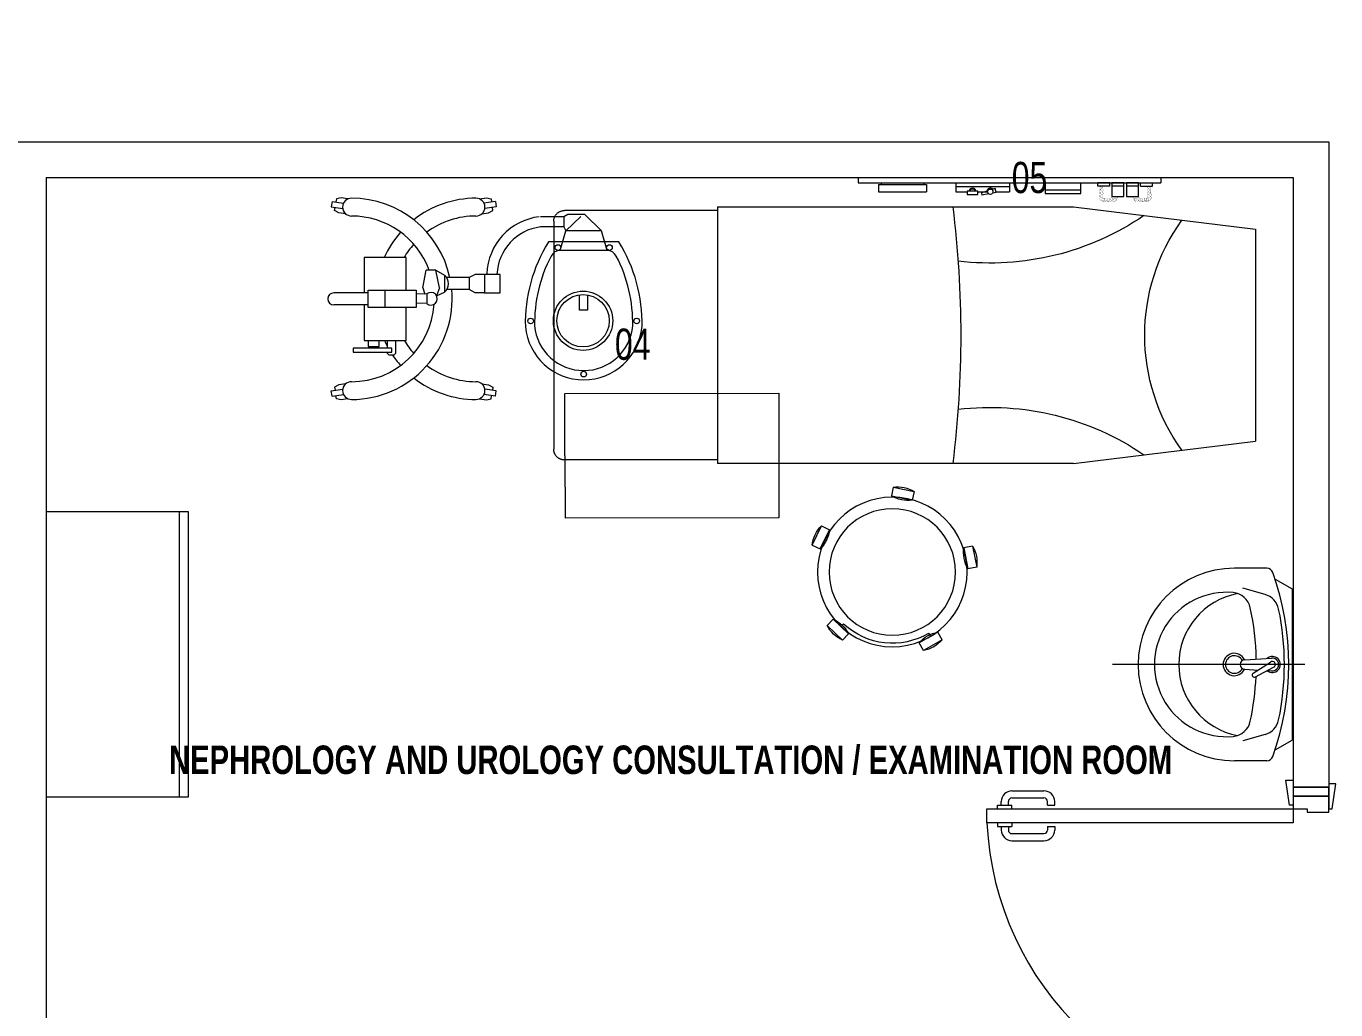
# Model space of a CAD drawing. Extents: x -234346 to 58427, y -132654 to -82394.
# Drawn here: x -42508 to -38832, y -108179 to -105418 of the extents above; entities that cross this region are included whole.
import ezdxf

# ---------------------------------------------------------------- set-up
doc = ezdxf.new("R2010")
doc.units = 0
doc.header["$LTSCALE"] = 8
doc.linetypes.add('HIDDEN', pattern=[9.525, 6.35, -3.175])
doc.layers.get('0').update_dxf_attribs({"color": 9, "lineweight": 5})
for name, color, linetype, lineweight in [('72_EGR_BASE_TEXT', 9, 'Continuous', 5), ('72_EGR_EQP_TAG', 9, 'Continuous', 5), ('LOADING', 9, 'Continuous', 5), ('SANIT', 9, 'Continuous', 5), ('Walls', 9, 'Continuous', 5), ('Wooden Joinery', 9, 'Continuous', 5)]:
    doc.layers.add(name, color=color, linetype=linetype, lineweight=lineweight)
doc.styles.add('X3G_ENTITY_257CFD', font='swisscl.ttf', dxfattribs={"height": 200})
doc.styles.add('X3G_ENTITY_9EC9', font='swisscl.ttf', dxfattribs={"height": 0.2})

# ---------------------------------------------------------------- blocks, each defined once
blk = doc.blocks.new('A$C72370EFE')
at = {"layer": 'Wooden Joinery'}
for p, q in [((-0.01, -0.03), (-0.01, -0.07)), ((0, -0.03), (-0.01, -0.03)), ((0.04, -0.03), (0.05, -0.03)), ((0.05, -0.03), (0.05, -0.07)), ((-0.05, -0.07), (-0.05, -0.16)), ((-0.03, -0.07), (-0.03, -0.16)), ((-0.01, -0.04), (-0.02, -0.04)), ((-0.01, -0.06), (-0.02, -0.06)), ((0, -0.07), (-0.01, -0.07)), ((0.04, -0.07), (0.05, -0.07)), ((0.05, -0.04), (0.06, -0.04)), ((0.05, -0.06), (0.06, -0.06)), ((0.07, -0.07), (0.07, -0.16)), ((0.09, -0.07), (0.09, -0.16)), ((-0.01, -0.17), (-0.02, -0.17)), ((-0.01, -0.17), (-0.01, -0.19)), ((0.05, -0.17), (0.06, -0.17)), ((0.05, -0.17), (0.05, -0.19)), ((-0.01, -0.19), (-0.02, -0.19)), ((0.05, -0.19), (0.06, -0.19))]:
    blk.add_line(p, q, dxfattribs=at)
for centre, radius, start, end in [((-0.02, -0.07), 0.03, 90, 180), ((-0.02, -0.07), 0.01, 90, 180), ((0.06, -0.07), 0.03, 0, 90), ((0.06, -0.07), 0.01, 0, 90), ((-0.02, -0.16), 0.03, 180, 270), ((-0.02, -0.16), 0.01, 180, 270), ((0.06, -0.16), 0.01, 270, 0), ((0.06, -0.16), 0.03, 270, 0)]:
    blk.add_arc(centre, radius, start, end, dxfattribs=at)
blk = doc.blocks.new('A$C5DAD61B4')
at = {"layer": 'Wooden Joinery'}
for points in [[(80, 959.1), (80, 969.1), (10, 979.1), (10, 959.1)], [(940, 959.1), (940, 969.1), (1010, 979.1), (1010, 959.1)], [(70, 859.1), (70, 849.1), (0, 839.1), (0, 859.1)], [(120, 859.1), (120, 0), (80, 0), (80, 859.1)], [(950, 859.1), (950, 849.1), (1020, 839.1), (1020, 859.1)]]:
    blk.add_lwpolyline(points, close=True, dxfattribs=at)
for points in [[(45, 859.1), (45, 959.1), (20, 959.1), (20, 859.1), (45, 859.1)], [(45, 859.1), (80, 859.1), (80, 899.1), (90, 899.1), (90, 959.1), (45, 959.1), (45, 859.1)], [(975, 859.1), (940, 859.1), (940, 899.1), (930, 899.1), (930, 959.1), (975, 959.1), (975, 859.1)], [(975, 859.1), (975, 959.1), (1000, 959.1), (1000, 859.1), (975, 859.1)]]:
    blk.add_lwpolyline(points, dxfattribs=at)
blk.add_arc((80, 859.1), 860, 272.666, 0, dxfattribs=at)
at = {"layer": 'Wooden Joinery', "xscale": 999.9999999998854, "yscale": 999.9999999998854, "zscale": 999.9999999998854, "rotation": 180}
blk.add_blockref('A$C72370EFE', (120, 0), dxfattribs=at)
blk = doc.blocks.new('ME19011A-P')
for p, q in [((-0.425, 0), (0.425, 0)), ((-0.425, 0), (-0.425, -0.015)), ((0.425, 0), (0.425, -0.015)), ((-0.425, -0.015), (0.425, -0.015)), ((-0.3675, -0.0198), (-0.2325, -0.0198)), ((-0.3675, -0.0198), (-0.3675, -0.0399)), ((-0.36, -0.015), (-0.36, -0.0198)), ((-0.24, -0.015), (-0.24, -0.0198)), ((-0.2325, -0.0198), (-0.2325, -0.0399)), ((-0.15, -0.015), (-0.15, -0.04)), ((-0.15, -0.025), (0, -0.025)), ((-0.0402, -0.0312), (-0.0496, -0.0337)), ((-0.0376, -0.0409), (-0.0402, -0.0312)), ((0, -0.015), (0, -0.04)), ((0.1, -0.015), (0.1, -0.045)), ((0.1, -0.035), (0.2, -0.035)), ((0.2, -0.045), (0.2, -0.015)), ((0.2818, -0.015), (0.2484, -0.015)), ((0.2484, -0.0243), (0.2484, -0.015)), ((0.2818, -0.0243), (0.2484, -0.0243)), ((0.2818, -0.0243), (0.2818, -0.015)), ((0.3211, -0.015), (0.2877, -0.015)), ((0.2877, -0.015), (0.2877, -0.0531)), ((0.3211, -0.0243), (0.2877, -0.0243)), ((0.3211, -0.0531), (0.3211, -0.015)), ((0.3623, -0.015), (0.3289, -0.015)), ((0.3289, -0.015), (0.3289, -0.0531)), ((0.3623, -0.0243), (0.3289, -0.0243)), ((0.3623, -0.0531), (0.3623, -0.015)), ((0.3682, -0.0243), (0.3682, -0.015)), ((0.3682, -0.015), (0.4016, -0.015)), ((0.3682, -0.0243), (0.4016, -0.0243)), ((0.4016, -0.0243), (0.4016, -0.015)), ((-0.3675, -0.0399), (-0.2325, -0.0399)), ((-0.15, -0.04), (-0.1187, -0.04)), ((-0.0887, -0.04), (-0.0637, -0.04)), ((-0.0606, -0.0371), (-0.0787, -0.0432)), ((-0.0787, -0.0432), (-0.077, -0.0497)), ((-0.0582, -0.046), (-0.077, -0.0497)), ((-0.047, -0.0434), (-0.0376, -0.0409)), ((-0.0379, -0.04), (0, -0.04)), ((0.1, -0.045), (0.2, -0.045)), ((0.2877, -0.0531), (0.3211, -0.0531)), ((0.3289, -0.0531), (0.3623, -0.0531))]:
    blk.add_line(p, q)
at = {"const_width": 0.000601}
for points in [[(0.3044, -0.0531, -0.184574), (0.2977, -0.0636, -1.44364), (0.2961, -0.0581, -0.837915), (0.2969, -0.0664, -0.30536), (0.2839, -0.062, -1.584726), (0.2894, -0.0609, -0.253153), (0.2827, -0.0684, -0.874198), (0.2775, -0.0585, -0.915253), (0.2791, -0.0658, -0.223821), (0.2683, -0.0644, -1.703343), (0.272, -0.0597, -0.588962), (0.2621, -0.068, -0.717795), (0.2625, -0.0581, -0.983104), (0.2645, -0.0644, -0.326362), (0.2534, -0.0609, -0.758716), (0.2609, -0.0514, -0.906186), (0.2593, -0.0565, -0.189488), (0.2526, -0.0522, -0.7948), (0.2613, -0.0423, -1.223996), (0.2574, -0.047, -0.072149), (0.2534, -0.0403, -0.645886), (0.2609, -0.0324, -1.366917), (0.2574, -0.0371, -0.078415), (0.2542, -0.0308, -0.723006), (0.2613, -0.0256, -1.105484), (0.2582, -0.0292, -0.221197), (0.2566, -0.0243, -0.221197)], [(0.3456, -0.0531, 0.184574), (0.3523, -0.0636, 1.44364), (0.3539, -0.0581, 0.837915), (0.3531, -0.0664, 0.30536), (0.3661, -0.062, 1.584726), (0.3606, -0.0609, 0.253153), (0.3673, -0.0684, 0.874198), (0.3725, -0.0585, 0.915253), (0.3709, -0.0658, 0.223821), (0.3817, -0.0644, 1.703343), (0.378, -0.0597, 0.588962), (0.3879, -0.068, 0.717795), (0.3875, -0.0581, 0.983104), (0.3855, -0.0644, 0.326362), (0.3966, -0.0609, 0.758716), (0.3891, -0.0514, 0.906186), (0.3907, -0.0565, 0.189488), (0.3974, -0.0522, 0.7948), (0.3887, -0.0423, 1.223996), (0.3926, -0.047, 0.072149), (0.3966, -0.0403, 0.645886), (0.3891, -0.0324, 1.366917), (0.3926, -0.0371, 0.078415), (0.3958, -0.0308, 0.723006), (0.3887, -0.0256, 1.105484), (0.3918, -0.0292, 0.221197), (0.3934, -0.0243, 0.221197)]]:
    blk.add_lwpolyline(points, format="xyb", dxfattribs=at)
blk.add_lwpolyline([(-0.1187, -0.0482), (-0.0887, -0.0482), (-0.0887, -0.0382), (-0.1187, -0.0382)], close=True)
blk.add_circle((-0.0537, -0.04), 0.0075)
for centre, radius, start, end in [((-0.1037, -0.04), 0.01, 10.4593, 169.5407), ((-0.1037, -0.04), 0.0075, 14.0075, 165.9925), ((-0.0537, -0.04), 0.01, 45, 180)]:
    blk.add_arc(centre, radius, start, end)
blk = doc.blocks.new('M.44.57.64')
at = {"layer": 'LOADING', "xscale": 1000.000000000002, "yscale": 1000.000000000002, "zscale": 1000.000000000002, "rotation": 225.9999036123427}
blk.add_blockref('ME19011A-P', (-80806.9, 16720.7), dxfattribs=at)
blk = doc.blocks.new('HF10037B-P')
at = {"layer": 'LOADING'}
for p, q in [((0.2459, 0.134), (0.1859, 0.134)), ((0.1859, 0.134), (0.1859, 0.109)), ((0.2459, 0.134), (0.2459, 0.109)), ((0.2459, 0.109), (0.1859, 0.109)), ((0, 0), (-0.0142, -0.0583)), ((0, 0), (0.0243, -0.0059)), ((0.0243, -0.0059), (0.01, -0.0642)), ((0.4071, -0.0094), (0.431, -0.0018)), ((0.4071, -0.0094), (0.4255, -0.0665)), ((0.431, -0.0018), (0.4493, -0.0589)), ((-0.0142, -0.0583), (0.01, -0.0642)), ((0.4069, -0.0417), (0.4165, -0.0387)), ((0.4255, -0.0665), (0.4493, -0.0589)), ((0.0524, -0.2725), (0.0674, -0.2525)), ((0.0674, -0.2525), (0.1154, -0.2885)), ((0.3125, -0.2897), (0.362, -0.2558)), ((0.3761, -0.2764), (0.362, -0.2558)), ((0.0524, -0.2725), (0.1004, -0.3085)), ((0.1004, -0.3085), (0.1154, -0.2885)), ((0.3266, -0.3103), (0.3125, -0.2897)), ((0.3266, -0.3103), (0.3761, -0.2764)), ((0.3267, -0.268), (0.3323, -0.2763))]:
    blk.add_line(p, q, dxfattribs=at)
for radius in [0.21, 0.1775]:
    blk.add_circle((0.2161, -0.1014), radius, dxfattribs=at)
for centre, radius, start, end in [((0.2159, 0.0465), 0.0925, 71.0754, 108.9246), ((0.2159, 0.1965), 0.0925, 251.0754, 288.9246), ((0.0779, -0.0499), 0.0925, 147.3419, 185.1912), ((-0.0678, -0.0143), 0.0925, 327.3419, 5.1912), ((0.4996, -0.0113), 0.0925, 178.8412, 216.6904), ((0.3568, -0.057), 0.0925, 358.8412, 36.6904), ((0.2161, -0.1014), 0.2, 303.6037, 17.3657), ((0.0389, -0.3404), 0.0925, 34.1875, 72.0368), ((0.3867, -0.3449), 0.0925, 105.5121, 143.3614), ((0.1289, -0.2205), 0.0925, 214.1875, 252.0368), ((0.3019, -0.2212), 0.0925, 285.5121, 323.3614)]:
    blk.add_arc(centre, radius, start, end, dxfattribs=at)
blk = doc.blocks.new('HF13902-P')
at = {"linetype": 'HIDDEN'}
for p, q in [((-0.35, -0.6824), (-0.35, -1.1124)), ((0.35, -0.6824), (0.35, -1.1124)), ((0.32, -1.1424), (-0.32, -1.1424))]:
    blk.add_line(p, q, dxfattribs=at)
at = {"linetype": 'Continuous'}
for points in [[(0.36, -0.5224), (0.36, -0.5224), (0.36, -0.5224), (0.36, -0.5224), (0.36, -0.5224), (0.36, -0.5224), (0.36, -0.5224), (0.36, -0.5224), (0.36, -0.5224), (0.36, -0.5224), (0.36, -0.5224), (0.36, -0.5224), (0.36, -0.5224), (0.36, -0.5224), (0.36, -0.5224), (0.36, -0.5224), (0.36, -0.5224), (0.36, -0.5224), (0.36, -0.5224), (0.36, -0.5224), (0.36, -0.5224), (0.36, -0.5224), (0.36, -0.5224), (0.36, -0.5224), (0.36, -0.5224), (0.36, -0.5224), (0.36, -0.5224), (0.36, -0.5224), (0.36, -0.5224), (0.36, -0.5224), (0.36, -0.5224), (0.36, -0.5224), (0.36, -0.5224), (0.36, -0.5224), (0.36, -0.5224), (0.36, -0.5224), (0.36, -0.5224), (0.36, -0.5224), (0.36, -0.5224), (0.36, -0.5224), (0.36, -0.5224), (0.36, -0.5224), (0.36, -0.5224), (0.36, -0.5224), (0.36, -0.5224), (0.36, -0.5224), (0.36, -0.5224), (0.36, -0.5224), (0.36, -0.5224), (0.36, -0.5224), (0.36, -0.5224), (0.36, -0.5224), (0.36, -0.5224), (0.36, -0.5224), (0.36, -0.5224), (0.36, -0.5224), (0.36, -0.5224), (0.36, -0.5224), (0.36, -0.5224), (0.36, -0.5224), (0.36, -0.5224), (0.36, -0.5224), (0.36, -0.5224), (0.36, -0.5224), (0.36, -0.5224), (0.36, -0.5224), (0.36, -0.5224), (0.36, -0.5224), (0.36, -0.5224), (0.36, -0.5224), (0.36, -0.5224), (0.36, -0.5224), (0.36, -0.5224), (0.36, -0.5224), (0.36, -0.5224), (0.36, -0.5224), (0.36, -0.5224), (0.36, -0.5224), (0.36, -0.5224), (0.36, -0.5224), (0.36, -0.5224), (0.36, -0.5224), (0.36, -0.5224), (0.36, -0.5224), (0.36, -0.5224), (0.36, -0.5224), (0.36, -0.5224), (0.36, -0.5224), (0.36, -0.5224), (0.36, -0.5224), (0.36, -0.5224), (0.36, -0.5224), (0.36, -0.5224), (0.36, -0.5224), (0.36, -0.5224), (0.36, -0.5224), (0.36, -0.5224), (0.36, -0.5224), (0.36, -0.5224), (0.36, -0.5224), (0.36, -0.5224), (0.36, -0.5224), (0.36, -0.5224), (0.36, -0.5224), (0.36, -0.5224), (0.36, -0.5224), (0.36, -0.5224), (0.36, -0.5224), (0.36, -0.5224), (0.36, -0.5224), (0.36, -0.5224), (0.36, -0.5224), (0.36, -0.5224), (0.36, -0.5224), (0.36, -0.5224), (0.36, -0.5224), (0.36, -0.5224), (0.36, -0.5224), (0.36, -0.5224), (0.36, -0.5224), (0.36, -0.5224), (0.36, -0.5224), (0.36, -0.5224), (0.36, -0.5224), (0.36, -0.5224), (0.36, -0.5224), (0.36, -0.5224), (0.36, -0.5224), (0.36, -0.5224), (0.36, -0.5224), (0.36, -0.5224), (0.36, -0.5224), (0.36, -0.5224), (0.36, -0.5224), (0.36, -0.5224), (0.36, -0.5224), (0.36, -0.5224), (0.36, -0.5224), (0.36, -0.5224), (0.36, -0.5224), (0.36, -0.5224), (0.36, -0.5224), (0.36, -0.5224), (0.36, -0.5224), (0.36, -0.5224), (0.36, -0.5224), (0.36, -0.5224), (0.36, -0.5224), (0.36, -0.5224), (0.36, -0.5224), (0.36, -0.5224), (0.36, -0.5224), (0.36, -0.5224), (0.36, -0.5224), (0.36, -0.5224), (0.36, -0.5224), (0.36, -0.5224), (0.36, -0.5224), (0.36, -0.5224), (0.36, -0.5224), (0.36, -0.5224), (0.36, -0.5224), (0.36, -0.5224), (0.36, -0.5224), (0.36, -0.5224), (0.36, -0.5224), (0.36, -0.5224), (0.36, -0.5224), (0.36, -0.5224), (0.36, -0.5224), (0.36, -0.5224), (0.36, -0.5224), (0.36, -0.5224), (0.36, -0.5224), (0.36, -0.5224), (0.36, -0.5224), (0.36, -0.5224), (0.36, -0.5224), (0.36, -0.5224), (0.36, -0.5224), (0.36, -0.5224), (0.36, -0.5224), (0.36, -0.5224), (0.36, -0.5224), (0.36, -0.5224), (0.36, -0.5224), (0.36, -0.5224), (0.36, -0.5224), (0.36, -0.5224), (0.36, -0.5224), (0.36, -0.5224), (0.36, -0.5224), (0.36, -0.5224), (0.36, -0.5224), (0.36, -0.5224), (0.36, -0.5224), (0.36, -0.5224), (0.36, -0.5224), (0.36, -0.5224), (0.36, -0.5224), (0.36, -0.5224), (0.36, -0.5224), (0.36, -0.5224), (0.36, -0.5224), (0.36, -0.5224), (0.36, -0.5224), (0.36, -0.5224), (0.36, -0.5224), (0.36, -0.5224), (0.36, -0.5224), (0.36, -0.5224), (0.36, -0.5224), (0.36, -0.5224), (0.36, -0.5224), (0.36, -0.5224), (0.36, -0.5224), (0.36, -0.5224), (0.36, -0.5224), (0.36, -0.5224)], [(0.36, -0.5224), (0.36, -0.5224), (0.36, -0.5224), (0.36, -0.5224), (0.36, -0.5224), (0.36, -0.5224), (0.36, -0.5224), (0.36, -0.5224), (0.36, -0.5224), (0.36, -0.5224), (0.36, -0.5224), (0.36, -0.5224), (0.36, -0.5224), (0.36, -0.5224), (0.36, -0.5224), (0.36, -0.5224), (0.36, -0.5224), (0.36, -0.5224), (0.36, -0.5224), (0.36, -0.5224), (0.36, -0.5224), (0.36, -0.5224), (0.36, -0.5224), (0.36, -0.5224), (0.36, -0.5224), (0.36, -0.5224), (0.36, -0.5224), (0.36, -0.5224), (0.36, -0.5224), (0.36, -0.5224), (0.36, -0.5224), (0.36, -0.5224), (0.36, -0.5224), (0.36, -0.5224), (0.36, -0.5224), (0.36, -0.5224), (0.36, -0.5224), (0.36, -0.5224), (0.36, -0.5224), (0.36, -0.5224), (0.36, -0.5224), (0.36, -0.5224), (0.36, -0.5224), (0.36, -0.5224), (0.36, -0.5224), (0.36, -0.5224), (0.36, -0.5224), (0.36, -0.5224), (0.36, -0.5224), (0.36, -0.5224), (0.36, -0.5224), (0.36, -0.5224), (0.36, -0.5224), (0.36, -0.5224), (0.36, -0.5224), (0.36, -0.5224), (0.36, -0.5224), (0.36, -0.5224), (0.36, -0.5224), (0.36, -0.5224), (0.36, -0.5224), (0.36, -0.5224), (0.36, -0.5224), (0.36, -0.5224), (0.36, -0.5224), (0.36, -0.5224), (0.36, -0.5224), (0.36, -0.5224), (0.36, -0.5224), (0.36, -0.5224), (0.36, -0.5224), (0.36, -0.5224), (0.36, -0.5224), (0.36, -0.5224), (0.36, -0.5224), (0.36, -0.5224), (0.36, -0.5224), (0.36, -0.5224), (0.36, -0.5224), (0.36, -0.5224), (0.36, -0.5224), (0.36, -0.5224), (0.36, -0.5224), (0.36, -0.5224), (0.36, -0.5224), (0.36, -0.5224), (0.36, -0.5224), (0.36, -0.5224), (0.36, -0.5224), (0.36, -0.5224), (0.36, -0.5224), (0.36, -0.5224), (0.36, -0.5224), (0.36, -0.5224), (0.36, -0.5224), (0.36, -0.5224), (0.36, -0.5224), (0.36, -0.5224), (0.36, -0.5224), (0.36, -0.5224), (0.36, -0.5224), (0.36, -0.5224), (0.36, -0.5224), (0.36, -0.5224), (0.36, -0.5224), (0.36, -0.5224), (0.36, -0.5224), (0.36, -0.5224), (0.36, -0.5224), (0.36, -0.5224), (0.36, -0.5224), (0.36, -0.5224), (0.36, -0.5224), (0.36, -0.5224), (0.36, -0.5224), (0.36, -0.5224), (0.36, -0.5224), (0.36, -0.5224), (0.36, -0.5224), (0.36, -0.5224), (0.36, -0.5224), (0.36, -0.5224), (0.36, -0.5224), (0.36, -0.5224), (0.36, -0.5224), (0.36, -0.5224), (0.36, -0.5224), (0.36, -0.5224), (0.36, -0.5224), (0.36, -0.5224), (0.36, -0.5224), (0.36, -0.5224), (0.36, -0.5224), (0.36, -0.5224), (0.36, -0.5224), (0.36, -0.5224), (0.36, -0.5224), (0.36, -0.5224), (0.36, -0.5224), (0.36, -0.5224), (0.36, -0.5224), (0.36, -0.5224), (0.36, -0.5224), (0.36, -0.5224), (0.36, -0.5224), (0.36, -0.5224), (0.36, -0.5224), (0.36, -0.5224), (0.36, -0.5224), (0.36, -0.5224), (0.36, -0.5224), (0.36, -0.5224), (0.36, -0.5224), (0.36, -0.5224), (0.36, -0.5224), (0.36, -0.5224), (0.36, -0.5224), (0.36, -0.5224), (0.36, -0.5224), (0.36, -0.5224), (0.36, -0.5224), (0.36, -0.5224), (0.36, -0.5224), (0.36, -0.5224), (0.36, -0.5224), (0.36, -0.5224), (0.36, -0.5224), (0.36, -0.5224), (0.36, -0.5224), (0.36, -0.5224), (0.36, -0.5224), (0.36, -0.5224), (0.36, -0.5224), (0.36, -0.5224), (0.36, -0.5224), (0.36, -0.5224), (0.36, -0.5224), (0.36, -0.5224), (0.36, -0.5224), (0.36, -0.5224), (0.36, -0.5224), (0.36, -0.5224), (0.36, -0.5224), (0.36, -0.5224), (0.36, -0.5224), (0.36, -0.5224), (0.36, -0.5224), (0.36, -0.5224), (0.36, -0.5224), (0.36, -0.5224), (0.36, -0.5224), (0.36, -0.5224), (0.36, -0.5224), (0.36, -0.5224), (0.36, -0.5224), (0.36, -0.5224), (0.36, -0.5224), (0.36, -0.5224), (0.36, -0.5224), (0.36, -0.5224), (0.36, -0.5224), (0.36, -0.5224), (0.36, -0.5224), (0.36, -0.5224), (0.36, -0.5224), (0.36, -0.5224), (0.36, -0.5224), (0.36, -0.5224), (0.36, -0.5224), (0.36, -0.5224), (0.36, -0.5224), (0.36, -0.5224), (0.36, -0.5224), (0.36, -0.5224)], [(0.36, -0.5224), (0.36, -0.5224), (0.36, -0.5224), (0.36, -0.5224), (0.36, -0.5224), (0.36, -0.5224), (0.36, -0.5224), (0.36, -0.5224), (0.36, -0.5224), (0.36, -0.5224), (0.36, -0.5224), (0.36, -0.5224), (0.36, -0.5224), (0.36, -0.5224), (0.36, -0.5224), (0.36, -0.5224), (0.36, -0.5224), (0.36, -0.5224), (0.36, -0.5224), (0.36, -0.5224), (0.36, -0.5224), (0.36, -0.5224), (0.36, -0.5224), (0.36, -0.5224), (0.36, -0.5224), (0.36, -0.5224), (0.36, -0.5224), (0.36, -0.5224), (0.36, -0.5224), (0.36, -0.5224), (0.36, -0.5224), (0.36, -0.5224), (0.36, -0.5224), (0.36, -0.5224), (0.36, -0.5224), (0.36, -0.5224), (0.36, -0.5224), (0.36, -0.5224), (0.36, -0.5224), (0.36, -0.5224), (0.36, -0.5224), (0.36, -0.5224), (0.36, -0.5224), (0.36, -0.5224), (0.36, -0.5224), (0.36, -0.5224), (0.36, -0.5224), (0.36, -0.5224), (0.36, -0.5224), (0.36, -0.5224), (0.36, -0.5224), (0.36, -0.5224), (0.36, -0.5224), (0.36, -0.5224), (0.36, -0.5224), (0.36, -0.5224), (0.36, -0.5224), (0.36, -0.5224), (0.36, -0.5224), (0.36, -0.5224), (0.36, -0.5224), (0.36, -0.5224), (0.36, -0.5224), (0.36, -0.5224), (0.36, -0.5224), (0.36, -0.5224), (0.36, -0.5224), (0.36, -0.5224), (0.36, -0.5224), (0.36, -0.5224), (0.36, -0.5224), (0.36, -0.5224), (0.36, -0.5224), (0.36, -0.5224), (0.36, -0.5224), (0.36, -0.5224), (0.36, -0.5224), (0.36, -0.5224), (0.36, -0.5224), (0.36, -0.5224), (0.36, -0.5224), (0.36, -0.5224), (0.36, -0.5224), (0.36, -0.5224), (0.36, -0.5224), (0.36, -0.5224), (0.36, -0.5224), (0.36, -0.5224), (0.36, -0.5224), (0.36, -0.5224), (0.36, -0.5224), (0.36, -0.5224), (0.36, -0.5224), (0.36, -0.5224), (0.36, -0.5224), (0.36, -0.5224), (0.36, -0.5224), (0.36, -0.5224), (0.36, -0.5224), (0.36, -0.5224), (0.36, -0.5224), (0.36, -0.5224), (0.36, -0.5224), (0.36, -0.5224), (0.36, -0.5224), (0.36, -0.5224), (0.36, -0.5224), (0.36, -0.5224), (0.36, -0.5224), (0.36, -0.5224), (0.36, -0.5224), (0.36, -0.5224), (0.36, -0.5224), (0.36, -0.5224), (0.36, -0.5224), (0.36, -0.5224), (0.36, -0.5224), (0.36, -0.5224), (0.36, -0.5224), (0.36, -0.5224), (0.36, -0.5224), (0.36, -0.5224), (0.36, -0.5224), (0.36, -0.5224), (0.36, -0.5224), (0.36, -0.5224), (0.36, -0.5224), (0.36, -0.5224), (0.36, -0.5224), (0.36, -0.5224), (0.36, -0.5224), (0.36, -0.5224), (0.36, -0.5224), (0.36, -0.5224), (0.36, -0.5224), (0.36, -0.5224), (0.36, -0.5224), (0.36, -0.5224), (0.36, -0.5224), (0.36, -0.5224), (0.36, -0.5224), (0.36, -0.5224), (0.36, -0.5224), (0.36, -0.5224), (0.36, -0.5224), (0.36, -0.5224), (0.36, -0.5224), (0.36, -0.5224), (0.36, -0.5224), (0.36, -0.5224), (0.36, -0.5224), (0.36, -0.5224), (0.36, -0.5224), (0.36, -0.5224), (0.36, -0.5224), (0.36, -0.5224), (0.36, -0.5224), (0.36, -0.5224), (0.36, -0.5224), (0.36, -0.5224), (0.36, -0.5224), (0.36, -0.5224), (0.36, -0.5224), (0.36, -0.5224), (0.36, -0.5224), (0.36, -0.5224), (0.36, -0.5224), (0.36, -0.5224), (0.36, -0.5224), (0.36, -0.5224), (0.36, -0.5224), (0.36, -0.5224), (0.36, -0.5224), (0.36, -0.5224), (0.36, -0.5224), (0.36, -0.5224), (0.36, -0.5224), (0.36, -0.5224), (0.36, -0.5224), (0.36, -0.5224), (0.36, -0.5224), (0.36, -0.5224), (0.36, -0.5224), (0.36, -0.5224), (0.36, -0.5224), (0.36, -0.5224), (0.36, -0.5224), (0.36, -0.5224), (0.36, -0.5224), (0.36, -0.5224), (0.36, -0.5224), (0.36, -0.5224), (0.36, -0.5224), (0.36, -0.5224), (0.36, -0.5224), (0.36, -0.5224), (0.36, -0.5224), (0.36, -0.5224), (0.36, -0.5224), (0.36, -0.5224), (0.36, -0.5224), (0.36, -0.5224), (0.36, -0.5224), (0.36, -0.5224), (0.36, -0.5224), (0.36, -0.5224), (0.36, -0.5224), (0.36, -0.5224), (0.36, -0.5224), (0.36, -0.5224), (0.36, -0.5224), (0.36, -0.5224), (0.36, -0.5224), (0.36, -0.5224), (0.36, -0.5224), (0.36, -0.5224), (0.36, -0.5224), (0.36, -0.5224), (0.36, -0.5224), (0.36, -0.5224), (0.36, -0.5224), (0.36, -0.5224), (0.36, -0.5224), (0.36, -0.5224), (0.36, -0.5224), (0.36, -0.5224), (0.36, -0.5224), (0.36, -0.5224), (0.36, -0.5224), (0.36, -0.5224), (0.36, -0.5224), (0.36, -0.5224), (0.36, -0.5224), (0.36, -0.5224), (0.36, -0.5224), (0.36, -0.5224), (0.36, -0.5224), (0.36, -0.5224), (0.36, -0.5224), (0.36, -0.5224), (0.36, -0.5224), (0.36, -0.5224), (0.36, -0.5224), (0.36, -0.5224), (0.36, -0.5224), (0.36, -0.5224), (0.36, -0.5224), (0.36, -0.5224), (0.36, -0.5224), (0.36, -0.5224), (0.36, -0.5224), (0.36, -0.5224), (0.36, -0.5224), (0.36, -0.5224), (0.36, -0.5224), (0.36, -0.5224), (0.36, -0.5224), (0.36, -0.5224), (0.36, -0.5224), (0.36, -0.5224), (0.36, -0.5224), (0.36, -0.5224), (0.36, -0.5224), (0.36, -0.5224), (0.36, -0.5224), (0.36, -0.5224), (0.36, -0.5224), (0.36, -0.5224), (0.36, -0.5224), (0.36, -0.5224), (0.36, -0.5224), (0.36, -0.5224), (0.36, -0.5224), (0.36, -0.5224), (0.36, -0.5224), (0.36, -0.5224), (0.36, -0.5224)]]:
    blk.add_lwpolyline(points, close=True, dxfattribs=at)
for points in [[(0.36, -0.5224), (0.36, -0.5224), (0.36, -0.5224), (0.36, -0.5224), (0.36, -0.5224), (0.36, -0.5224), (0.36, -0.5224), (0.36, -0.5224)], [(0.36, -0.5224), (0.36, -0.5224), (0.36, -0.5224), (0.36, -0.5224), (0.36, -0.5224), (0.36, -0.5224), (0.36, -0.5224), (0.36, -0.5224), (0.36, -0.5224), (0.36, -0.5224), (0.36, -0.5224), (0.36, -0.5224), (0.36, -0.5224), (0.36, -0.5224), (0.36, -0.5224), (0.36, -0.5224), (0.36, -0.5224), (0.36, -0.5224), (0.36, -0.5224), (0.36, -0.5224), (0.36, -0.5224), (0.36, -0.5224), (0.36, -0.5224), (0.36, -0.5224), (0.36, -0.5224), (0.36, -0.5224), (0.36, -0.5224), (0.36, -0.5224), (0.36, -0.5224), (0.36, -0.5224), (0.36, -0.5224), (0.36, -0.5224), (0.36, -0.5224), (0.36, -0.5224), (0.36, -0.5224), (0.36, -0.5224), (0.36, -0.5224), (0.36, -0.5224), (0.36, -0.5224), (0.36, -0.5224), (0.36, -0.5224), (0.36, -0.5224), (0.36, -0.5224), (0.36, -0.5224), (0.36, -0.5224), (0.36, -0.5224), (0.36, -0.5224), (0.36, -0.5224), (0.36, -0.5224), (0.36, -0.5224), (0.36, -0.5224), (0.36, -0.5224), (0.36, -0.5224), (0.36, -0.5224), (0.36, -0.5224), (0.36, -0.5224), (0.36, -0.5224), (0.36, -0.5224), (0.36, -0.5224), (0.36, -0.5224), (0.36, -0.5224), (0.36, -0.5224), (0.36, -0.5224), (0.36, -0.5224), (0.36, -0.5224), (0.36, -0.5224), (0.36, -0.5224), (0.36, -0.5224), (0.36, -0.5224), (0.36, -0.5224), (0.36, -0.5224), (0.36, -0.5224), (0.36, -0.5224), (0.36, -0.5224), (0.36, -0.5224), (0.36, -0.5224), (0.36, -0.5224), (0.36, -0.5224), (0.36, -0.5224), (0.36, -0.5224), (0.36, -0.5224), (0.36, -0.5224), (0.36, -0.5224), (0.36, -0.5224), (0.36, -0.5224), (0.36, -0.5224), (0.36, -0.5224), (0.36, -0.5224), (0.36, -0.5224), (0.36, -0.5224), (0.36, -0.5224), (0.36, -0.5224), (0.36, -0.5224), (0.36, -0.5224), (0.36, -0.5224), (0.36, -0.5224), (0.36, -0.5224), (0.36, -0.5224), (0.36, -0.5224), (0.36, -0.5224), (0.36, -0.5224), (0.36, -0.5224), (0.36, -0.5224), (0.36, -0.5224), (0.36, -0.5224), (0.36, -0.5224), (0.36, -0.5224), (0.36, -0.5224), (0.36, -0.5224), (0.36, -0.5224), (0.36, -0.5224)], [(0.36, -0.5224), (0.36, -0.5224), (0.36, -0.5224), (0.36, -0.5224), (0.36, -0.5224), (0.36, -0.5224), (0.36, -0.5224), (0.36, -0.5224), (0.36, -0.5224), (0.36, -0.5224), (0.36, -0.5224), (0.36, -0.5224), (0.36, -0.5224), (0.36, -0.5224), (0.36, -0.5224), (0.36, -0.5224), (0.36, -0.5224)], [(0.36, -0.5224), (0.36, -0.5224), (0.36, -0.5224), (0.36, -0.5224), (0.36, -0.5224), (0.36, -0.5224), (0.36, -0.5224)], [(0.36, -0.5224), (0.36, -0.5224), (0.36, -0.5224), (0.36, -0.5224), (0.36, -0.5224), (0.36, -0.5224), (0.36, -0.5224), (0.36, -0.5224), (0.36, -0.5224), (0.36, -0.5224), (0.36, -0.5224), (0.36, -0.5224)], [(0.36, -0.5224), (0.36, -0.5224), (0.36, -0.5224), (0.36, -0.5224), (0.36, -0.5224), (0.36, -0.5224), (0.36, -0.5224), (0.36, -0.5224), (0.36, -0.5224), (0.36, -0.5224), (0.36, -0.5224), (0.36, -0.5224), (0.36, -0.5224), (0.36, -0.5224), (0.36, -0.5224), (0.36, -0.5224), (0.36, -0.5224), (0.36, -0.5224), (0.36, -0.5224), (0.36, -0.5224), (0.36, -0.5224), (0.36, -0.5224), (0.36, -0.5224), (0.36, -0.5224), (0.36, -0.5224), (0.36, -0.5224), (0.36, -0.5224), (0.36, -0.5224), (0.36, -0.5224), (0.36, -0.5224), (0.36, -0.5224), (0.36, -0.5224), (0.36, -0.5224), (0.36, -0.5224), (0.36, -0.5224), (0.36, -0.5224), (0.36, -0.5224), (0.36, -0.5224), (0.36, -0.5224), (0.36, -0.5224), (0.36, -0.5224), (0.36, -0.5224), (0.36, -0.5224), (0.36, -0.5224), (0.36, -0.5224), (0.36, -0.5224), (0.36, -0.5224), (0.36, -0.5224), (0.36, -0.5224), (0.36, -0.5224), (0.36, -0.5224), (0.36, -0.5224), (0.36, -0.5224), (0.36, -0.5224), (0.36, -0.5224), (0.36, -0.5224), (0.36, -0.5224), (0.36, -0.5224), (0.36, -0.5224), (0.36, -0.5224), (0.36, -0.5224), (0.36, -0.5224), (0.36, -0.5224), (0.36, -0.5224), (0.36, -0.5224), (0.36, -0.5224), (0.36, -0.5224), (0.36, -0.5224), (0.36, -0.5224), (0.36, -0.5224), (0.36, -0.5224), (0.36, -0.5224), (0.36, -0.5224), (0.36, -0.5224), (0.36, -0.5224), (0.36, -0.5224), (0.36, -0.5224), (0.36, -0.5224), (0.36, -0.5224), (0.36, -0.5224), (0.36, -0.5224), (0.36, -0.5224), (0.36, -0.5224), (0.36, -0.5224), (0.36, -0.5224), (0.36, -0.5224), (0.36, -0.5224), (0.36, -0.5224), (0.36, -0.5224)], [(0.36, -0.5224), (0.36, -0.5224), (0.36, -0.5224), (0.36, -0.5224), (0.36, -0.5224), (0.36, -0.5224), (0.36, -0.5224), (0.36, -0.5224), (0.36, -0.5224), (0.36, -0.5224)], [(0.36, -0.5224), (0.36, -0.5224), (0.36, -0.5224), (0.36, -0.5224), (0.36, -0.5224), (0.36, -0.5224), (0.36, -0.5224), (0.36, -0.5224), (0.36, -0.5224), (0.36, -0.5224)], [(0.36, -0.5224), (0.36, -0.5224), (0.36, -0.5224), (0.36, -0.5224), (0.36, -0.5224), (0.36, -0.5224), (0.36, -0.5224), (0.36, -0.5224), (0.36, -0.5224), (0.36, -0.5224), (0.36, -0.5224), (0.36, -0.5224), (0.36, -0.5224), (0.36, -0.5224), (0.36, -0.5224)], [(0.36, -0.5224), (0.36, -0.5224), (0.36, -0.5224), (0.36, -0.5224), (0.36, -0.5224), (0.36, -0.5224), (0.36, -0.5224), (0.36, -0.5224), (0.36, -0.5224), (0.36, -0.5224)], [(0.36, -0.5224), (0.36, -0.5224), (0.36, -0.5224), (0.36, -0.5224), (0.36, -0.5224), (0.36, -0.5224), (0.36, -0.5224)], [(0.36, -0.5224), (0.36, -0.5224), (0.36, -0.5224), (0.36, -0.5224), (0.36, -0.5224), (0.36, -0.5224), (0.36, -0.5224), (0.36, -0.5224), (0.36, -0.5224), (0.36, -0.5224)], [(0.36, -0.5224), (0.36, -0.5224), (0.36, -0.5224), (0.36, -0.5224), (0.36, -0.5224), (0.36, -0.5224), (0.36, -0.5224), (0.36, -0.5224), (0.36, -0.5224), (0.36, -0.5224), (0.36, -0.5224), (0.36, -0.5224), (0.36, -0.5224), (0.36, -0.5224), (0.36, -0.5224), (0.36, -0.5224), (0.36, -0.5224), (0.36, -0.5224)], [(0.36, -0.5224), (0.36, -0.5224), (0.36, -0.5224), (0.36, -0.5224), (0.36, -0.5224), (0.36, -0.5224), (0.36, -0.5224), (0.36, -0.5224), (0.36, -0.5224)]]:
    blk.add_lwpolyline(points, dxfattribs=at)
blk.add_circle((0.36, -0.5224), 0.000000101)
for centre, radius, start, end in [((0, 1.0679), 0.5515, 234.1788, 305.8212), ((-0.9704, 0.0819), 0.7679, 353.3222, 34.2669), ((0.9704, 0.0819), 0.7679, 145.7331, 186.6778), ((0, -2.9071), 2.9071, 82.8865, 97.1135)]:
    blk.add_arc(centre, radius, start, end)
at = {"linetype": 'HIDDEN'}
for centre, start, end in [((-0.32, -1.1124), 180, 270), ((0.32, -1.1124), 270, 0)]:
    blk.add_arc(centre, 0.03, start, end, dxfattribs=at)
at = {"layer": 'LOADING'}
for p, q in [((-0.36, 0.3161), (-0.2975, 0.8276)), ((0.2975, 0.8276), (-0.2975, 0.8276)), ((0.36, 0.3161), (0.2975, 0.8276)), ((-0.36, 0.3161), (-0.36, -0.6824)), ((0.36, -0.6824), (0.36, 0.3161)), ((0.36, -0.6824), (-0.36, -0.6824))]:
    blk.add_line(p, q, dxfattribs=at)
blk = doc.blocks.new('HF11772-P')
at = {"layer": 'LOADING'}
for p, q in [((0.6, 0.35), (0, 0.35)), ((0, 0.175), (0, 0.35)), ((0.6, 0.175), (0.6, 0.35)), ((0, 0.175), (0, 0)), ((0.6, 0), (0.6, 0.175)), ((0, 0), (0.6, 0))]:
    blk.add_line(p, q, dxfattribs=at)
blk = doc.blocks.new('mobile light')
at = {"layer": 'LOADING'}
for p, q in [((1882.58, -498.29), (1882.35, -499.8)), ((1882.35, -499.8), (1885.55, -500.28)), ((1882.58, -498.29), (1885.78, -498.78)), ((1883.78, -497.56), (1883.65, -498.45)), ((1885.1, -497.29), (1883.78, -497.56)), ((1887.04, -497.59), (1885.1, -497.29)), ((1923.94, -497.59), (1925.88, -497.29)), ((1928.41, -498.29), (1925.2, -498.78)), ((1928.63, -499.8), (1925.43, -500.28)), ((1925.88, -497.29), (1927.2, -497.56)), ((1927.2, -497.56), (1927.33, -498.45)), ((1928.41, -498.29), (1928.63, -499.8)), ((1883.28, -500.85), (1883.42, -499.96)), ((1884.47, -501.5), (1883.28, -500.85)), ((1886.4, -501.79), (1884.47, -501.5)), ((1924.58, -501.79), (1926.52, -501.5)), ((1926.52, -501.5), (1927.7, -500.85)), ((1927.7, -500.85), (1927.56, -499.96)), ((1947.59, -502.62), (1941.09, -502.62)), ((1948.76, -501.94), (1947.59, -502.62)), ((1947.59, -502.62), (1947.59, -505.45)), ((1948.15, -506.5), (1952.41, -502.55)), ((1953.47, -501.94), (1948.76, -501.94)), ((1958.23, -506.5), (1953.47, -501.94)), ((1947.59, -505.45), (1941.09, -505.45)), ((1946.6, -512.08), (1948.15, -506.5)), ((1947.59, -505.45), (1948.15, -506.5)), ((1958.23, -506.5), (1948.15, -506.5)), ((1959.78, -512.08), (1958.23, -506.5)), ((1963.08, -509.67), (1943.3, -509.67)), ((1959.78, -512.08), (1946.6, -512.08)), ((1908.01, -522.53), (1909, -517.55)), ((1911.69, -517.55), (1909, -517.55)), ((1912.69, -522.53), (1911.69, -517.55)), ((1911.69, -517.55), (1914.17, -518.99)), ((1914.17, -518.99), (1914.17, -523.77)), ((1921.08, -519.69), (1914.74, -519.69)), ((1922.73, -518.8), (1921.08, -519.69)), ((1921.08, -519.69), (1921.08, -523.01)), ((1921.08, -519.69), (1921.08, -523.01)), ((1925.38, -518.8), (1922.73, -518.8)), ((1892.68, -523.97), (1883.05, -523.97)), ((1892.68, -528.06), (1892.68, -523.24)), ((1892.68, -523.24), (1906.16, -523.24)), ((1897.5, -528.06), (1897.5, -523.24)), ((1906.16, -523.24), (1906.16, -528.06)), ((1909.15, -524.25), (1906.16, -524.32)), ((1908.01, -522.53), (1908.62, -524.28)), ((1909.15, -524.25), (1909.15, -526.94)), ((1912.69, -522.53), (1911.9, -524.78)), ((1911.9, -524.78), (1914.17, -523.77)), ((1921.08, -523.01), (1914.77, -523.01)), ((1922.73, -523.93), (1921.08, -523.04)), ((1925.38, -523.93), (1922.73, -523.93)), ((1892.68, -527.34), (1883.05, -527.34)), ((1906.16, -528.06), (1892.68, -528.06)), ((1909.15, -526.94), (1906.16, -526.87)), ((1882.35, -551.47), (1885.55, -550.99)), ((1884.47, -549.77), (1883.28, -550.42)), ((1883.28, -550.42), (1883.42, -551.31)), ((1886.4, -549.48), (1884.47, -549.77)), ((1924.58, -549.48), (1926.52, -549.77)), ((1928.63, -551.47), (1925.43, -550.99)), ((1926.52, -549.77), (1927.7, -550.42)), ((1927.7, -550.42), (1927.56, -551.31)), ((1882.58, -552.98), (1882.35, -551.47)), ((1882.58, -552.98), (1885.78, -552.5)), ((1883.78, -553.71), (1883.65, -552.82)), ((1885.1, -553.98), (1883.78, -553.71)), ((1887.04, -553.69), (1885.1, -553.98)), ((1923.94, -553.69), (1925.88, -553.98)), ((1928.41, -552.98), (1925.2, -552.5)), ((1925.88, -553.98), (1927.2, -553.71)), ((1927.2, -553.71), (1927.33, -552.82)), ((1928.41, -552.98), (1928.63, -551.47))]:
    blk.add_line(p, q, dxfattribs=at)
for points in [[(1903.33, -523.24), (1903.33, -514.02), (1891.61, -514.02), (1891.61, -523.97)], [(1954.27, -524.55), (1954.27, -528.82), (1952.05, -528.82), (1952.05, -524.5)], [(1891.61, -527.34), (1891.61, -537.34), (1903.33, -537.34), (1903.33, -528.06)], [(1892.74, -537.34), (1892.74, -539.04), (1895.76, -539.04), (1895.76, -537.34)], [(1898.05, -537.34), (1898.05, -539.5)], [(1898.05, -540.63), (1898.05, -540.87), (1898.53, -541.35), (1900.02, -541.35), (1900.5, -540.87), (1900.5, -537.34)]]:
    blk.add_lwpolyline(points, dxfattribs=at)
for points in [[(1929.78, -518.8), (1925.38, -518.8), (1925.38, -523.93), (1929.78, -523.93)], [(1899.3, -539.5), (1888.5, -539.5), (1888.5, -540.63), (1899.3, -540.63)]]:
    blk.add_lwpolyline(points, close=True, dxfattribs=at)
for centre, radius in [((1945.96, -511.25), 0.793), ((1960.42, -511.25), 0.793), ((1953.01, -531.79), 8.32), ((1953.01, -531.79), 7.35), ((1938.31, -531.85), 0.793), ((1968.07, -531.85), 0.793), ((1953.19, -546.77), 0.793)]:
    blk.add_circle(centre, radius, dxfattribs=at)
for centre, radius, start, end in [((1888.02, -499.89), 2.5, 90, 270), ((1888.02, -525.64), 28.25, 12.1463, 90), ((1922.96, -525.64), 28.25, 90, 128.2073), ((1922.96, -499.89), 2.5, 270, 90), ((1888.02, -525.64), 23.25, 20.3387, 90), ((1922.96, -525.64), 23.25, 90, 126.3743), ((1942.82, -519.31), 16.86, 97.1293, 177.6115), ((1922.96, -525.64), 28.25, 138.4974, 155.7305), ((1942.82, -519.31), 13.97, 97.1293, 177.6115), ((1922.96, -525.64), 23.25, 138.7224, 150.0382), ((1980.13, -532.49), 43.32, 148.2167, 181.2501), ((1926.25, -532.49), 43.32, 358.7499, 31.7833), ((1980.13, -532.49), 40.72, 152.4092, 181.2501), ((1946.6, -514.96), 2.89, 90, 152.4092), ((1959.78, -514.96), 2.89, 27.5908, 90), ((1926.25, -532.49), 40.72, 358.7499, 27.5908), ((1911.94, -521.38), 3.27, 313.0112, 46.9888), ((1883.05, -525.65), 1.68, 90, 270), ((1888.02, -525.64), 28.25, 270, 5.3386), ((1910.32, -525.6), 1.78, 229.0673, 130.9327), ((1888.02, -525.64), 23.25, 270, 356.3184), ((1953.19, -531.93), 16.44, 185.2361, 354.7639), ((1953.19, -531.93), 13.84, 185.2361, 354.7639), ((1922.96, -525.64), 28.25, 204.483, 208.105), ((1922.96, -525.64), 23.25, 210.2349, 221.2776), ((1922.96, -525.64), 28.25, 213.7985, 221.5026), ((1922.96, -525.64), 23.25, 233.6257, 270), ((1888.02, -551.39), 2.5, 90, 270), ((1922.96, -525.64), 28.25, 231.7927, 270), ((1922.96, -551.39), 2.5, 270, 90)]:
    blk.add_arc(centre, radius, start, end, dxfattribs=at)
blk = doc.blocks.new('GF21027-P')
at = {"layer": 'LOADING'}
for p, q in [((0.4, 0.4), (-0.4, 0.4)), ((-0.4, 0.4), (-0.4, 0)), ((0.4, 0), (0.4, 0.4)), ((-0.4, 0.025), (0.4, 0.025)), ((-0.4, 0), (0.4, 0))]:
    blk.add_line(p, q, dxfattribs=at)
blk = doc.blocks.new('lav-manta 60')
at = {"layer": 'SANIT'}
for p, q in [((-0.2658, -0.0529), (-0.2358, 0)), ((-0.2358, 0), (0.2358, 0)), ((0, 0.04), (0, -0.56)), ((0.2658, -0.0529), (0.2358, 0)), ((-0.3, -0.0789), (-0.3, -0.18)), ((-0.015, -0.1473), (-0.0199, -0.064)), ((0.0274, -0.121), (-0.0078, -0.0673)), ((0.0389, -0.1142), (0.0087, -0.0575)), ((0.0191, -0.077), (0.0199, -0.064)), ((0.3, -0.0789), (0.3, -0.18)), ((-0.2185, -0.0841), (-0.2383, -0.1537)), ((0.015, -0.1473), (0.0174, -0.1057)), ((0.2185, -0.0841), (0.2383, -0.1537))]:
    blk.add_line(p, q, dxfattribs=at)
for centre, radius, start, end in [((0, -0.8557), 0.8457, 70.1771, 109.8229), ((0, -0.8696), 0.8457, 78.1914, 101.8086), ((0, -0.0617), 0.025, 320.7474, 220.368), ((-0.28, -0.0789), 0.02, 109.8229, 180), ((-0.1608, -0.1006), 0.06, 101.8086, 164.0794), ((0, -0.0617), 0.02, 353.2671, 186.682), ((0, -0.0617), 0.00966, 25.4127, 215.9577), ((0.1608, -0.1006), 0.06, 15.9206, 78.1914), ((0.28, -0.0789), 0.02, 0, 70.1771), ((0, -0.9572), 0.8457, 91.1572, 102.0883), ((0, -0.9572), 0.8457, 88.5486, 88.844), ((0.0332, -0.1176), 0.00666, 210.6852, 30.6852), ((0, -0.9572), 0.8457, 77.9117, 87.4274), ((-0.1645, -0.189), 0.06, 102.0883, 174.8142), ((0, -0.18), 0.035, 115.3106, 64.6894), ((0, -0.18), 0.0275, 117.1496, 62.8504), ((0, -0.1473), 0.015, 180, 0), ((0.1645, -0.189), 0.06, 5.1858, 77.9117), ((0, -0.18), 0.3, 180, 0), ((0, -0.2039), 0.2252, 174.8142, 5.1858), ((0, -0.1282), 0.2252, 190.6097, 349.3903)]:
    blk.add_arc(centre, radius, start, end, dxfattribs=at)
blk = doc.blocks.new('1stF')
at = {"layer": 'Walls', "color": 9}
for p, q in [((-46152.3, -105742.6, 0.1), (-38852.3, -105742.6, 0.1)), ((-38852.3, -105742.6, 0.1), (-38852.3, -107554.5, 0.1)), ((-42452.3, -105842.6, 0.1), (-42452.3, -109842.6, 0.1)), ((-42452.3, -105842.6, 0.1), (-38952.3, -105842.6, 0.1)), ((-38952.3, -105842.6, 0.1), (-38952.3, -107554.5, 0.1)), ((-38952.3, -107554.5, 0.1), (-38852.3, -107554.5, 0.1))]:
    blk.add_line(p, q, dxfattribs=at)
at = {"layer": 'LOADING', "color": 9, "rotation": 134.0000963876573}
blk.add_blockref('M.44.57.64', (-83853.8, -36099.9, 0), dxfattribs=at)
at = {"layer": 'LOADING', "color": 9, "xscale": 10, "yscale": 10, "zscale": 10}
blk.add_blockref('mobile light', (-60475.2, -100926.9, 0), dxfattribs=at)
at = {"layer": 'LOADING', "color": 9, "yscale": 1000, "zscale": 1000}
for name, p, xscale, rotation in [('HF13902-P', (-39885, -106285.4, 0), -1000, 270), ('GF21027-P', (-42052.3, -107181.5, 0), 1000, 90.00000002091163)]:
    blk.add_blockref(name, p, dxfattribs=dict(at, xscale=xscale, rotation=rotation))
at = {"layer": 'LOADING', "color": 9, "extrusion": (-3.9656e-29, -3.71389e-28, -1), "xscale": 999.9999999999989, "yscale": 999.9999999999989, "zscale": -999.9999999999989, "rotation": 179.9444066382375}
blk.add_blockref('HF11772-P', (40995.9, -106448.8, 0), dxfattribs=at)
at = {"layer": 'LOADING', "color": 9, "extrusion": (-1.16581e-09, -2.75759e-10, -1), "xscale": 999.9999999999995, "yscale": 999.9999999999995, "zscale": 999.9999999999995, "rotation": 295.7813125359262}
blk.add_blockref('HF10037B-P', (40074.4, -106711.5, 0), dxfattribs=at)
at = {"layer": 'SANIT', "color": 9, "xscale": 900.000000000201, "yscale": 900.000000000201, "zscale": 900.000000000201, "rotation": 270}
blk.add_blockref('lav-manta 60', (-38955.1, -107209.8, 0), dxfattribs=at)
at = {"layer": 'Wooden Joinery', "color": 9, "rotation": 270}
blk.add_blockref('A$C5DAD61B4', (-39811.4, -107534.5, 0.1), dxfattribs=at)
at = {"layer": '72_EGR_BASE_TEXT', "color": 9, "insert": (-40699.3, -107437.3, 0.1), "char_height": 80, "width": 3432.033, "attachment_point": 2, "style": 'X3G_ENTITY_9EC9'}
blk.add_mtext('{\\fSwis721 LtCn BT|b1|i0|c0|p34;NEPHROLOGY AND UROLOGY CONSULTATION / EXAMINATION ROOM}', dxfattribs=at)
at = {"layer": '72_EGR_EQP_TAG', "color": 9, "char_height": 87.47, "attachment_point": 2, "style": 'X3G_ENTITY_257CFD'}
for s, insert in [('05', (-39692, -105798.9, 0)), ('04', (-40805.8, -106266.9, 0))]:
    blk.add_mtext(s, dxfattribs=dict(at, insert=insert))

msp = doc.modelspace()

# ---------------------------------------------------------------- block references
at = {"layer": '72_EGR_EQP_TAG'}
msp.add_blockref('1stF', (0, 0), dxfattribs=at)

doc.saveas('drawing.dxf')
